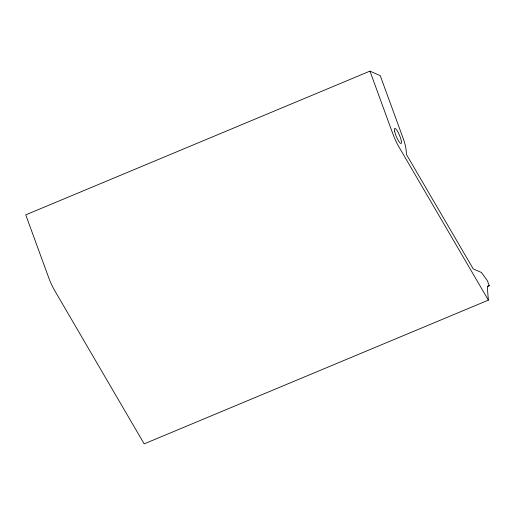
<?xml version="1.0" encoding="UTF-8"?>
<svg xmlns="http://www.w3.org/2000/svg" width="515" height="515" viewBox="0 0 515 515"><rect width="100%" height="100%" fill="white"/><g stroke="black" fill="none" stroke-linecap="round" stroke-linejoin="round"><path stroke-width="0.77" d="M369.95 71.128L25.75 214.864L48.603 277.424A19.068 3.966 67.3 0 0 54.635 290.473L144.174 443.872L488.375 300.136L487.486 289.346A19.068 3.966 67.3 0 1 489.25 285.806L487.409 280.759L481.499 272.525L473.234 268.907L406.483 154.552L406.103 149.929A19.068 3.966 67.3 0 0 403.091 138.2L380.237 75.641L369.95 71.128L392.803 133.694A19.068 3.966 67.3 0 0 398.829 146.736L488.375 300.136M487.769 286.43L489.25 285.806M394.664 131.357A8.169 1.7 67.3 0 0 400.689 143.453A8.169 1.7 67.3 0 0 398.481 133.031A8.169 1.7 67.3 0 0 394.664 131.357"/></g></svg>
